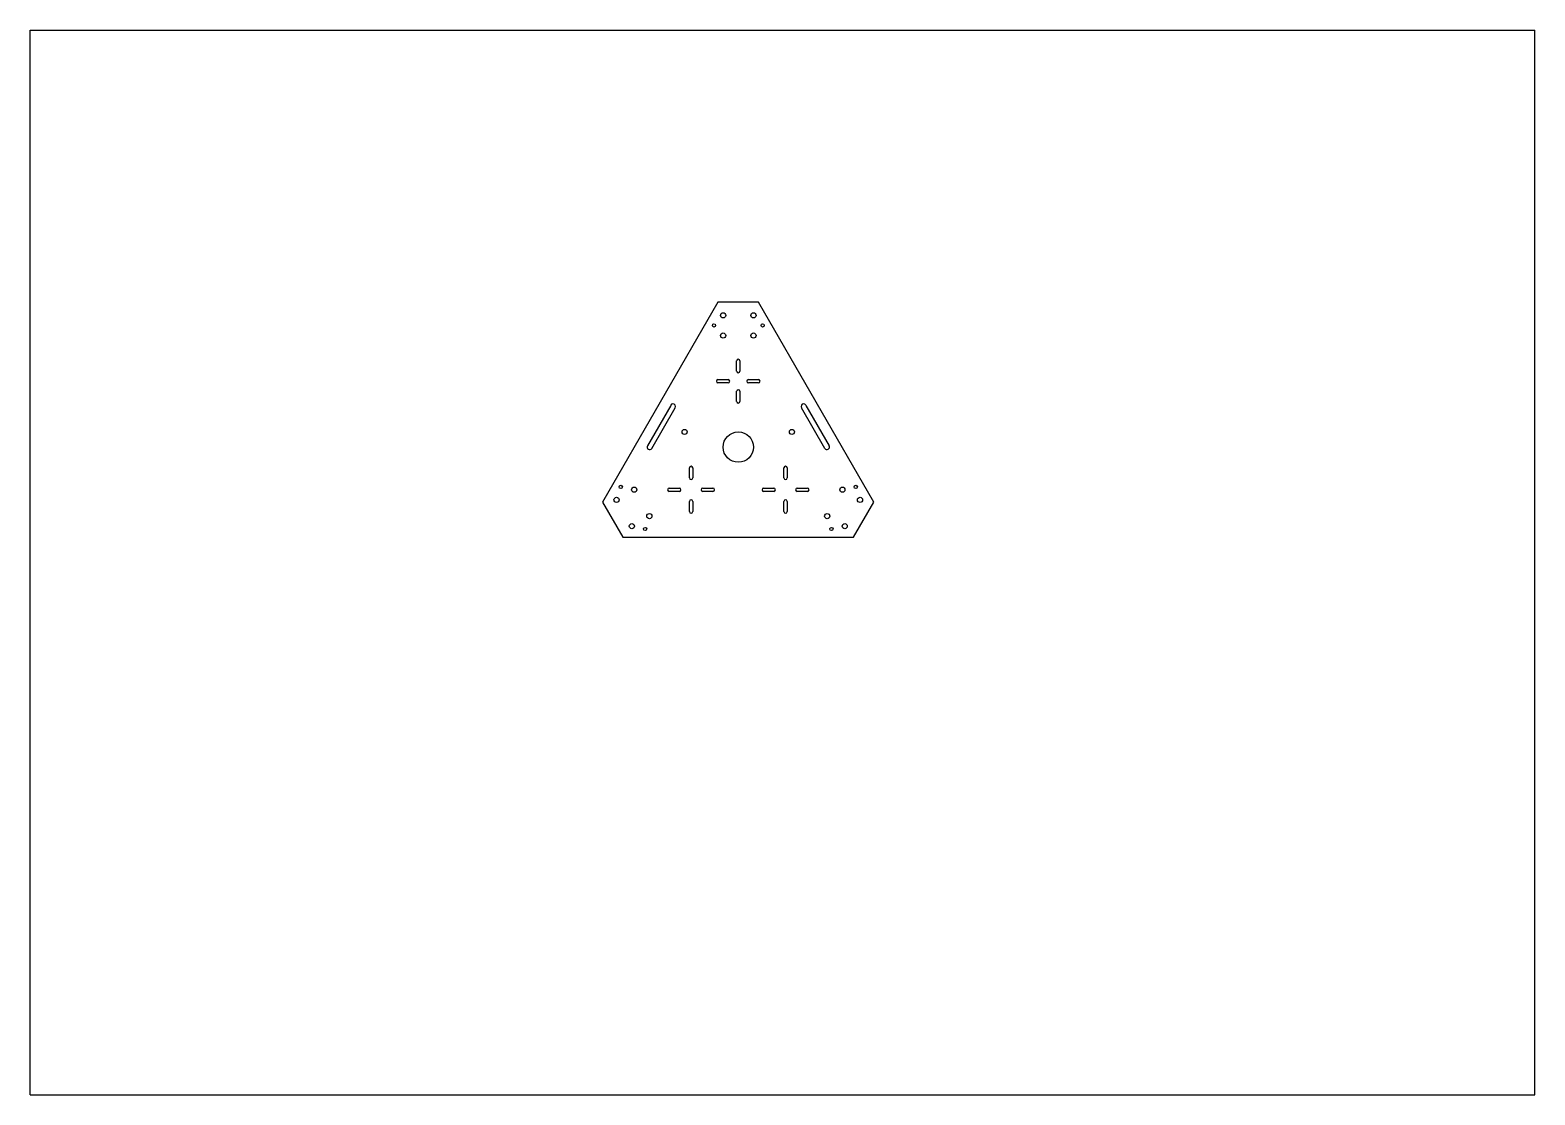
# Model space of a CAD drawing. Header units: inches. Extents: x 0 to 11.7, y 0 to 8.3.
import ezdxf

# ---------------------------------------------------------------- set-up
doc = ezdxf.new("R2010")
doc.units = ezdxf.units.IN
doc.header["$LTSCALE"] = 0.64311
doc.header["$MEASUREMENT"] = 0
doc.layers.get('0').update_dxf_attribs({"linetype": 'CONTINUOUS'})
doc.layers.add('02___PRT_ALL_AXES', color=7, linetype='CONTINUOUS')

msp = doc.modelspace()

# ---------------------------------------------------------------- linework, layer by layer
at = {"color": 7, "linetype": 'Continuous'}
for p, q in [((0, 0), (0, 8.268)), ((0, 8.268), (11.693, 8.268)), ((11.693, 0), (11.693, 8.268)), ((5.345, 6.156), (4.449, 4.603)), ((5.66, 6.156), (5.345, 6.156)), ((6.557, 4.603), (5.66, 6.156)), ((5.49, 5.62), (5.49, 5.699)), ((5.516, 5.699), (5.516, 5.62)), ((5.345, 5.554), (5.424, 5.554)), ((5.424, 5.529), (5.345, 5.529)), ((5.582, 5.554), (5.66, 5.554)), ((5.66, 5.529), (5.582, 5.529)), ((5.49, 5.384), (5.49, 5.463)), ((5.516, 5.463), (5.516, 5.384)), ((4.978, 5.354), (4.797, 5.039)), ((4.831, 5.02), (5.012, 5.335)), ((6.175, 5.02), (5.993, 5.335)), ((6.028, 5.354), (6.209, 5.039)), ((5.123, 4.79), (5.123, 4.869)), ((5.149, 4.869), (5.149, 4.79)), ((5.857, 4.79), (5.857, 4.869)), ((5.882, 4.869), (5.882, 4.79)), ((4.966, 4.712), (5.045, 4.712)), ((5.045, 4.686), (4.966, 4.686)), ((5.227, 4.712), (5.306, 4.712)), ((5.306, 4.686), (5.227, 4.686)), ((5.7, 4.712), (5.779, 4.712)), ((5.779, 4.686), (5.7, 4.686)), ((5.961, 4.712), (6.04, 4.712)), ((6.04, 4.686), (5.961, 4.686)), ((4.449, 4.603), (4.607, 4.33)), ((5.123, 4.529), (5.123, 4.608)), ((5.149, 4.608), (5.149, 4.529)), ((5.857, 4.529), (5.857, 4.608)), ((5.882, 4.608), (5.882, 4.529)), ((6.399, 4.33), (6.557, 4.603)), ((4.607, 4.33), (6.399, 4.33)), ((0, 0), (11.693, 0))]:
    msp.add_line(p, q, dxfattribs=at)
for centre, radius in [((5.086, 5.148), 0.0197), ((5.503, 5.03), 0.118), ((5.92, 5.148), 0.0197)]:
    msp.add_circle(centre, radius, dxfattribs=at)
for centre, radius, start, end in [((5.503, 5.699), 0.0126, 0, 180), ((5.503, 5.62), 0.0126, 180, 360), ((5.345, 5.541), 0.0126, 90, 270), ((5.424, 5.541), 0.0126, 270, 90), ((5.582, 5.541), 0.0126, 90, 270), ((5.66, 5.541), 0.0126, 270, 90), ((5.503, 5.463), 0.0126, 0, 180), ((5.503, 5.384), 0.0126, 180, 360), ((4.995, 5.345), 0.0197, 330, 150), ((6.01, 5.345), 0.0197, 30, 210), ((4.814, 5.03), 0.0197, 150, 330), ((6.192, 5.03), 0.0197, 210, 30), ((5.136, 4.869), 0.0126, 0, 180), ((5.87, 4.869), 0.0126, 0, 180), ((4.966, 4.699), 0.0126, 90, 270), ((5.045, 4.699), 0.0126, 270, 90), ((5.136, 4.79), 0.0126, 180, 360), ((5.227, 4.699), 0.0126, 90, 270), ((5.306, 4.699), 0.0126, 270, 90), ((5.7, 4.699), 0.0126, 90, 270), ((5.779, 4.699), 0.0126, 270, 90), ((5.87, 4.79), 0.0126, 180, 360), ((5.961, 4.699), 0.0126, 90, 270), ((6.04, 4.699), 0.0126, 270, 90), ((5.136, 4.608), 0.0126, 0, 180), ((5.87, 4.608), 0.0126, 0, 180), ((5.136, 4.529), 0.0126, 180, 360), ((5.87, 4.529), 0.0126, 180, 360)]:
    msp.add_arc(centre, radius, start, end, dxfattribs=at)
at = {"layer": '02___PRT_ALL_AXES', "color": 7, "linetype": 'Continuous'}
for centre, radius in [((5.314, 5.975), 0.0126), ((5.385, 6.053), 0.0201), ((5.621, 6.053), 0.0201), ((5.692, 5.975), 0.0126), ((5.385, 5.896), 0.0201), ((5.621, 5.896), 0.0201), ((4.59, 4.721), 0.0126), ((4.694, 4.699), 0.0201), ((6.312, 4.699), 0.0201), ((6.416, 4.721), 0.0126), ((4.557, 4.62), 0.0201), ((6.449, 4.62), 0.0201), ((4.812, 4.494), 0.0201), ((6.194, 4.494), 0.0201), ((4.676, 4.416), 0.0201), ((4.779, 4.394), 0.0126), ((6.227, 4.394), 0.0126), ((6.33, 4.416), 0.0201)]:
    msp.add_circle(centre, radius, dxfattribs=at)

doc.saveas('drawing.dxf')
